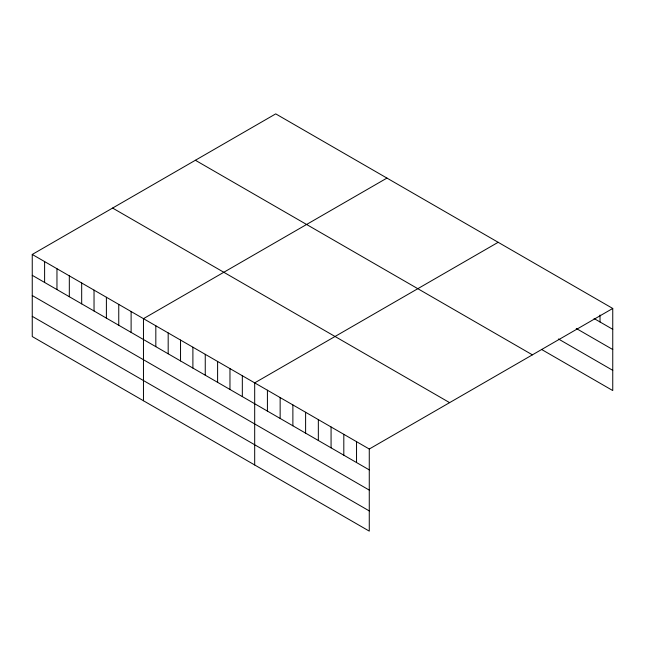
<?xml version="1.0" encoding="UTF-8"?>
<svg xmlns="http://www.w3.org/2000/svg" width="645" height="645" viewBox="0 0 645 645"><rect width="100%" height="100%" fill="white"/><g stroke="black" fill="none" stroke-linecap="round" stroke-linejoin="round"><path stroke-width="0.97" d="M32.25 254.453L369.271 449.025L369.271 531.125L32.25 336.545L32.25 254.453L275.729 113.875L612.75 308.455L612.75 390.548L541.453 349.388M386.944 178.084L143.464 318.662L143.464 400.755M498.166 242.294L254.686 382.872L254.686 464.964M369.271 449.025L612.75 308.455M594.077 318.541L612.75 329.321M576.251 328.458L612.75 349.526M558.425 338.98L612.75 370.343M195.379 160.266L532.399 354.847M112.601 208.061L449.621 402.641M32.25 275.318L369.271 469.899M32.25 295.523L369.271 490.103M32.25 316.34L369.271 510.921M600.019 315.018L600.019 321.976M356.54 441.672L356.54 462.546M343.809 434.327L343.809 455.193M331.07 426.974L331.07 447.848M318.34 419.621L318.34 440.495M305.609 412.276L305.609 433.142M292.878 404.923L292.878 425.797M280.148 397.57L280.148 418.444M267.417 390.217L267.417 411.091M242.327 375.737L242.327 396.611M229.967 368.601L229.967 389.475M217.607 361.466L217.607 382.34M205.255 354.331L205.255 375.205M192.895 347.195L192.895 368.069M180.535 340.06L180.535 360.934M168.184 332.933L168.184 353.799M155.824 325.798L155.824 346.663M131.112 311.527L131.112 332.393M118.753 304.392L118.753 325.265M106.393 297.256L106.393 318.13M94.033 290.121L94.033 310.995M81.681 282.986L81.681 303.86M69.321 275.85L69.321 296.724M56.962 268.715L56.962 289.589M44.61 261.588L44.61 282.454"/></g></svg>
